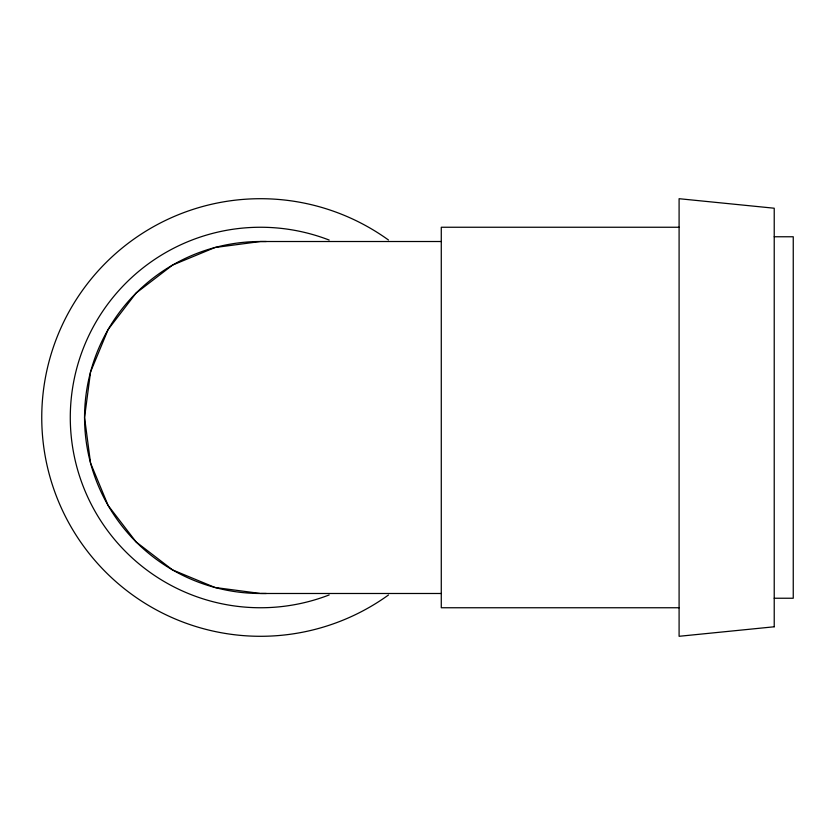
<?xml version="1.0" encoding="UTF-8"?>
<svg xmlns="http://www.w3.org/2000/svg" width="835" height="835" viewBox="0 0 835 835"><rect width="100%" height="100%" fill="white"/><g stroke="black" fill="none" stroke-linecap="round" stroke-linejoin="round"><path stroke-width="1.25" d="M261.198 593.466L266.302 593.487M266.302 241.513L260.541 241.513L214.992 247.515L172.553 265.092L136.105 293.064L108.132 329.512L90.556 371.951L84.554 417.5L90.556 463.049L108.132 505.488L136.105 541.936L172.553 569.908L214.992 587.485L260.541 593.487L441.277 593.487M679.095 227.245L441.277 227.245L441.277 607.755L679.095 607.755M774.222 236.764L793.25 236.764L793.25 598.236L774.222 598.236M441.277 241.513L260.593 241.513A175.987 175.987 0 0 0 84.554 417.5A175.987 175.987 0 0 0 260.541 593.487M329.178 594.938A190.255 190.255 0 0 1 70.286 417.5A190.255 190.255 0 0 1 329.178 240.062M388.484 594.99A218.791 218.791 0 0 1 97.768 563.698A218.791 218.791 0 0 1 97.768 271.302A218.791 218.791 0 0 1 388.484 240.01M774.222 626.782L679.095 636.291L679.095 198.709L774.222 208.218L774.222 626.782"/></g></svg>
